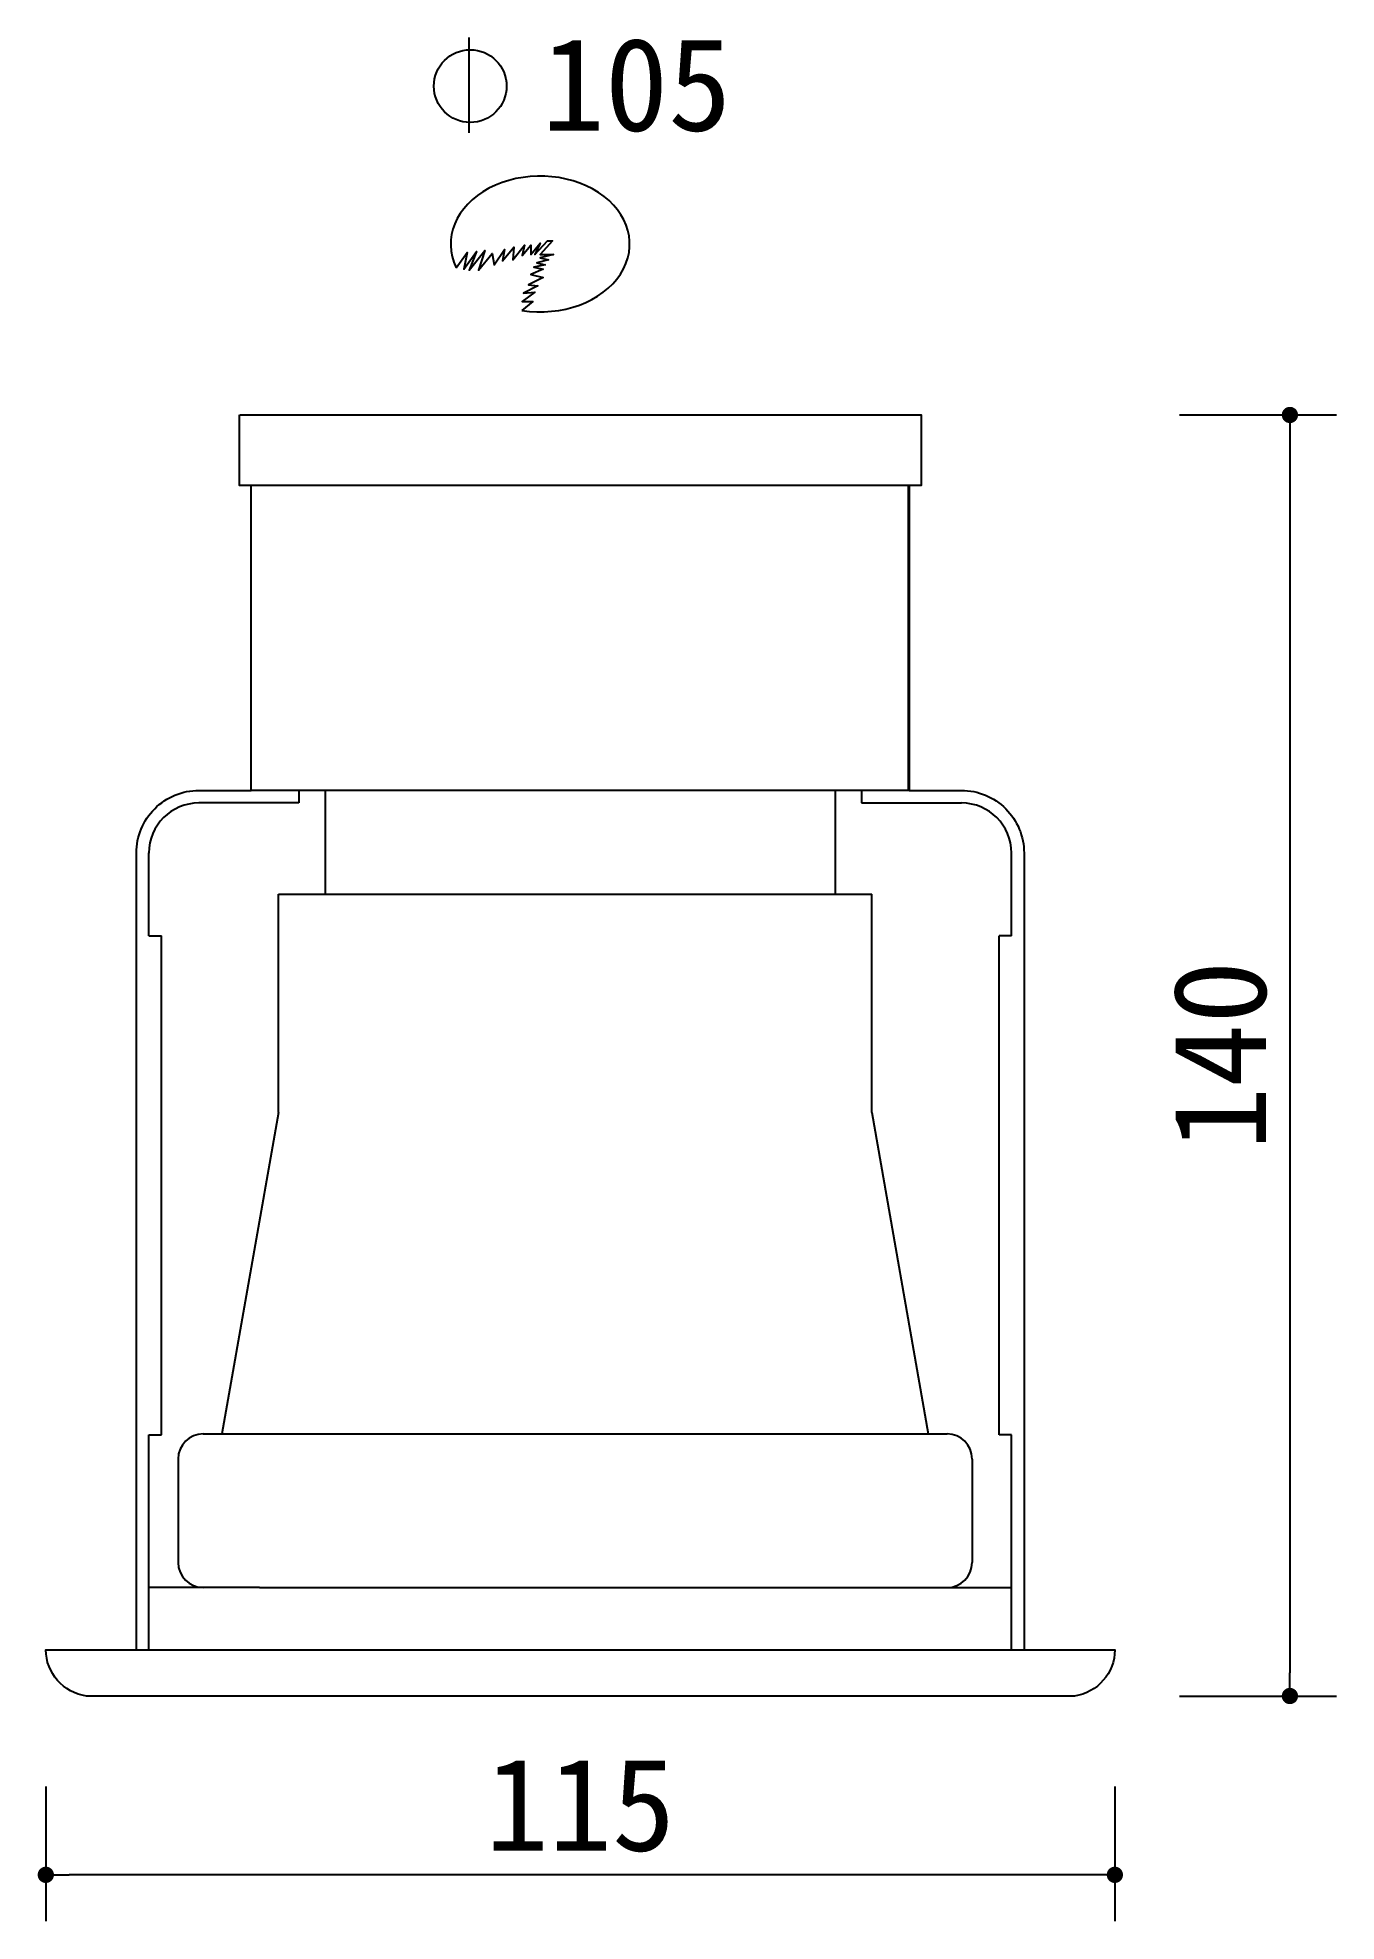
# Model space of a CAD drawing. Extents: x 229 to 369, y 545 to 748.
import ezdxf

# ---------------------------------------------------------------- set-up
doc = ezdxf.new("R2010")
doc.units = 0
doc.header["$MEASUREMENT"] = 0
doc.layers.get('0').update_dxf_attribs({"linetype": 'CONTINUOUS'})
doc.layers.get('DEFPOINTS').update_dxf_attribs({"linetype": 'CONTINUOUS'})
for name, color, linetype in [('3', 3, 'CONTINUOUS'), ('4', 4, 'CONTINUOUS'), ('7', 7, 'CONTINUOUS'), ('DIM', 3, 'CONTINUOUS'), ('TEXT', 3, 'CONTINUOUS')]:
    doc.layers.add(name, color=color, linetype=linetype)
doc.styles.add('HZ', font='')
doc.styles.get("Standard").update_dxf_attribs({"font": 'txt.shx', "bigfont": 'bigfont.shx'})
doc.styles.get('HZ').set_extended_font_data('仿宋_GB2312')
doc.dimstyles.get("Standard").update_dxf_attribs({"dimtxt": 0.18, "dimasz": 0.18, "dimexe": 0.18, "dimexo": 0.0625, "dimgap": 0.09, "dimtad": 0, "dimtih": 1, "dimtoh": 1, "dimdec": 4, "dimzin": 0, "dimtxsty": 'STANDARD', "dimcen": 0.09, "dimazin": 3, "dimtfac": 1, "dimtdec": 4, "dimtofl": 0, "dimtmove": 0, "dimatfit": 3, "dimtolj": 1, "dimtzin": 0})

# ---------------------------------------------------------------- blocks, each defined once
blk = doc.blocks.new('_DOT')
at = {"color": 0, "linetype": 'BYBLOCK'}
blk.add_line((-0.35, 0), (-1, 0), dxfattribs=at)
at = {"color": 0, "linetype": 'BYBLOCK', "const_width": 0.35}
blk.add_lwpolyline([(-0.175, 0, 1), (0.175, 0, 1)], format="xyb", close=True, dxfattribs=at)
blk = doc.blocks.new('*D3')
at = {"linetype": 'BYBLOCK'}
for p, q in [((230.32, 559.63), (230.32, 545.12)), ((345.32, 559.63), (345.32, 545.12)), ((342.82, 550.12), (232.82, 550.12))]:
    blk.add_line(p, q, dxfattribs=at)
at = {"layer": 'DEFPOINTS', "color": 0, "linetype": 'BYBLOCK'}
for p in [(230.32, 564.63), (345.32, 564.63), (230.32, 550.12)]:
    blk.add_point(p, dxfattribs=at)
at = {"linetype": 'BYBLOCK', "xscale": 2.5, "yscale": 2.5, "zscale": 2.5, "rotation": 180}
blk.add_blockref('_DOT', (230.32, 550.12), dxfattribs=at)
at = {"linetype": 'BYBLOCK', "xscale": 2.5, "yscale": 2.5, "zscale": 2.5}
blk.add_blockref('_DOT', (345.32, 550.12), dxfattribs=at)
at = {"linetype": 'BYBLOCK', "insert": (287.82, 557.62), "char_height": 10, "attachment_point": 5, "style": 'HZ'}
blk.add_mtext('\\A1;115', dxfattribs=at)
blk = doc.blocks.new('*D4')
at = {"linetype": 'BYBLOCK'}
for p, q in [((352.26, 707.12), (369.15, 707.12)), ((364.15, 704.62), (364.15, 571.85)), ((352.26, 569.35), (369.15, 569.35))]:
    blk.add_line(p, q, dxfattribs=at)
at = {"layer": 'DEFPOINTS', "color": 0, "linetype": 'BYBLOCK'}
for p in [(347.26, 707.12), (347.26, 569.35), (364.15, 569.35)]:
    blk.add_point(p, dxfattribs=at)
at = {"linetype": 'BYBLOCK', "xscale": 2.5, "yscale": 2.5, "zscale": 2.5}
for p, rotation in [((364.15, 707.12), 90), ((364.15, 569.35), 270)]:
    blk.add_blockref('_DOT', p, dxfattribs=dict(at, rotation=rotation))
at = {"linetype": 'BYBLOCK', "insert": (356.65, 638.24), "char_height": 10, "attachment_point": 5, "rotation": 90, "style": 'HZ'}
blk.add_mtext('\\A1;140', dxfattribs=at)

msp = doc.modelspace()

# ---------------------------------------------------------------- linework, layer by layer
at = {"layer": '3'}
for p, q in [((275.81, 747.7), (275.81, 737.45)), ((324.39, 699.52), (252.42, 699.52)), ((323.2, 666.74), (252.42, 666.74)), ((257.55, 666.74), (257.55, 665.4)), ((260.37, 666.74), (260.37, 655.57)), ((315.24, 666.74), (315.24, 655.57)), ((318.06, 666.74), (318.06, 665.4)), ((257.55, 665.4), (246.79, 665.4)), ((318.06, 665.4), (328.82, 665.4)), ((241.4, 651.11), (241.4, 660.03)), ((334.21, 651.11), (334.21, 660.03)), ((255.35, 655.57), (319.17, 655.57)), ((255.35, 632.12), (255.35, 655.57)), ((319.17, 632.12), (319.17, 655.57)), ((241.4, 651.11), (242.75, 651.11)), ((242.75, 597.45), (242.75, 651.11)), ((332.86, 597.45), (332.86, 651.11)), ((334.21, 651.11), (332.86, 651.11)), ((255.35, 632.12), (249.27, 597.54)), ((319.17, 632.12), (325.25, 597.54)), ((241.4, 574.33), (241.4, 597.45)), ((241.4, 597.45), (242.75, 597.45)), ((247.24, 597.54), (327.28, 597.54)), ((334.21, 597.45), (332.86, 597.45)), ((334.21, 574.33), (334.21, 597.45)), ((244.55, 594.84), (244.55, 583.71)), ((329.98, 594.84), (329.98, 583.71)), ((253.29, 581.02), (241.4, 581.02)), ((253.29, 581.02), (334.21, 581.02))]:
    msp.add_line(p, q, dxfattribs=at)
for points in [[(274.47, 722.96), (275.63, 724.59), (275.3, 722.8), (276.64, 724.7), (275.86, 722.69), (277.54, 724.82), (276.87, 722.69), (278.33, 724.48), (278.55, 723.25), (279.67, 724.93), (279.45, 723.7), (280.68, 725.15), (280.57, 723.81), (281.81, 725.38), (281.58, 724.26), (282.48, 725.38), (282.48, 724.37), (283.49, 725.6), (282.93, 724.37), (284.27, 725.83), (284.84, 725.83), (283.49, 724.37), (284.95, 724.37), (283.49, 724.03), (284.39, 723.81), (283.15, 723.47), (284.05, 723.25), (282.82, 723.02), (283.83, 722.8), (282.48, 722.24), (283.83, 721.9), (282.25, 721.12), (283.26, 721), (281.69, 720.22), (282.93, 720.33), (281.58, 719.32), (282.7, 719.32), (281.53, 718.36)], [(323.12, 699.52), (282.17, 699.52), (252.49, 699.52)]]:
    msp.add_lwpolyline(points, dxfattribs=at)
msp.add_circle((275.98, 742.49), 3.91, dxfattribs=at)
for centre, radius, start, end in [((246.79, 660.01), 5.38, 90, 180), ((328.82, 660.01), 5.38, 0, 90), ((247.24, 594.84), 2.69, 90, 180), ((327.28, 594.84), 2.69, 0, 90), ((247.24, 583.71), 2.69, 180, 270), ((327.28, 583.71), 2.69, 270, 360)]:
    msp.add_arc(centre, radius, start, end, dxfattribs=at)
msp.add_ellipse((283.5, 725.51), major_axis=(9.63, 0), ratio=0.758153, start_param=4.506112, end_param=9.781472, dxfattribs=at)
at = {"layer": '4'}
msp.add_lwpolyline([(251.19, 707.12), (324.47, 707.12), (324.47, 699.52), (323.2, 699.52), (323.2, 666.74), (328.82, 666.74, -0.414214), (335.55, 660.01), (335.55, 574.33), (345.32, 574.33, -0.36971), (340.98, 569.35), (234.7, 569.35, -0.372577), (230.32, 574.33), (240.06, 574.33), (240.06, 660.01, -0.414214), (246.79, 666.74), (252.42, 666.74), (252.42, 699.52), (251.15, 699.52), (251.15, 707.12)], format="xyb", dxfattribs=at)
at = {"layer": '7'}
for p, q in [((252.42, 666.74), (252.42, 699.52)), ((323.12, 666.74), (323.12, 699.52)), ((323.2, 666.74), (323.2, 699.52)), ((240.06, 574.33), (335.55, 574.33))]:
    msp.add_line(p, q, dxfattribs=at)

# ---------------------------------------------------------------- texts
at = {"layer": 'TEXT', "style": 'HZ'}
msp.add_text('105', height=10, dxfattribs=at).set_placement((283.66, 737.68))

# ---------------------------------------------------------------- dimensions: what is measured, and where the dimension line sits
at = {"layer": 'DIM'}
dim = msp.add_linear_dim(base=(364.15, 569.35), p1=(347.26, 707.12), p2=(347.26, 569.35), angle=90, text='140', dimstyle='STANDARD', override={"dimscale": 5, "dimtxt": 2, "dimasz": 0.5, "dimexe": 1, "dimexo": 1, "dimgap": 0.5, "dimtad": 1, "dimtih": 0, "dimtoh": 0, "dimdec": 0, "dimtxsty": 'HZ', "dimblk1": 'DOT', "dimblk2": 'DOT', "dimsah": 1, "dimcen": 0, "dimclrd": 256, "dimclre": 256, "dimclrt": 256, "dimtfac": 0.5, "dimtdec": 0, "dimtofl": 1}, dxfattribs=at)
dim.commit()
dim.dimension.update_dxf_attribs({"geometry": '*D4', "text_midpoint": (356.65, 638.24)})
dim = msp.add_linear_dim(base=(230.32, 550.12), p1=(345.32, 564.63), p2=(230.32, 564.63), text='115', dimstyle='STANDARD', override={"dimscale": 5, "dimtxt": 2, "dimasz": 0.5, "dimexe": 1, "dimexo": 1, "dimgap": 0.5, "dimtad": 1, "dimtih": 0, "dimtoh": 0, "dimdec": 0, "dimtxsty": 'HZ', "dimblk1": 'DOT', "dimblk2": 'DOT', "dimsah": 1, "dimcen": 0, "dimclrd": 256, "dimclre": 256, "dimclrt": 256, "dimtfac": 0.5, "dimtdec": 0, "dimtofl": 1}, dxfattribs=at)
dim.commit()
dim.dimension.update_dxf_attribs({"geometry": '*D3', "text_midpoint": (287.82, 557.62)})

doc.saveas('drawing.dxf')
